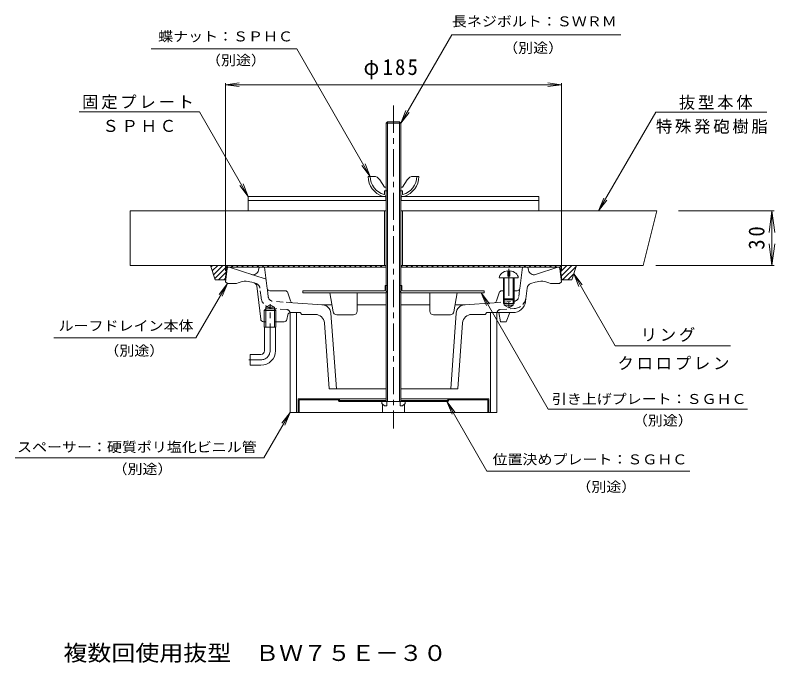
# Model space of a CAD drawing. Units: millimetres, scale not verified. Extents: x -216 to 210, y -405 to 366.
# Drawn here: x -208.5 to 209.9, y -404.5 to -47.9 of the extents above; entities that cross this region are included whole.
import ezdxf
from ezdxf.enums import TextEntityAlignment as Align

# ---------------------------------------------------------------- set-up
doc = ezdxf.new("R2010")
doc.units = ezdxf.units.MM
doc.header["$LTSCALE"] = 3
for name, pattern in [('CHAIN1', [8, 5, -1, 1, -1]), ('DASHED1', [1.8, 1.2, -0.6]), ('DOUBLE_CHAIN1', [8.8, 5, -1, 0.6, -0.6, 0.6, -1])]:
    doc.linetypes.add(name, pattern=pattern)
for name, color, linetype, lineweight in [('0-0_通り芯', 3, 'Continuous', 9), ('0-1_躯体', 4, 'Continuous', 9), ('0-2_仕上', 4, 'Continuous', 9), ('0-3_建具', 6, 'Continuous', 9), ('0-4_その他', 6, 'Continuous', 9), ('0-5_寸法', 7, 'Continuous', 9), ('0-8_041', 6, 'Continuous', 9), ('0-9_051', 3, 'Continuous', 9), ('0-A_061', 4, 'Continuous', 9), ('0-B_062', 2, 'Continuous', 9), ('0-C_084', 2, 'Continuous', 9), ('0-F_092', 7, 'Continuous', 9)]:
    doc.layers.add(name, color=color, linetype=linetype, lineweight=lineweight)
doc.layers.add('F-4_F-4ﾚｲﾔ', color=2, linetype='Continuous')
doc.styles.add('ＭＳ ゴシック', font='')
doc.styles.get('ＭＳ ゴシック').set_extended_font_data('MS Gothic')

msp = doc.modelspace()

# ---------------------------------------------------------------- linework, layer by layer
at = {"layer": '0-0_通り芯', "linetype": 'CHAIN1'}
for p, q in [((-0.103, -97.636), (-0.103, -275.429)), ((-68.103, -232.644), (-68.103, -207.089)), ((-73.103, -237.644), (-79.819, -237.644))]:
    msp.add_line(p, q, dxfattribs=at)
at = {"layer": '0-0_通り芯'}
for p, q in [((-91.712, -187.521), (-92.603, -194.645)), ((-90.72, -186.645), (-4.103, -186.645)), ((-70.292, -193.244), (-90.603, -186.645)), ((-74.445, -188.368), (-74.103, -186.645)), ((-69.668, -198.327), (-71.103, -186.645)), ((90.514, -186.645), (3.897, -186.645)), ((69.463, -198.327), (70.897, -186.645)), ((74.24, -188.368), (73.897, -186.645)), ((90.397, -186.645), (78.109, -190.637)), ((91.507, -187.521), (92.397, -194.645)), ((-91.603, -195.645), (-92.603, -194.645)), ((-91.603, -195.645), (-86.603, -195.645)), ((-76.819, -195.329), (-78.083, -194.918)), ((75.564, -195.67), (77.878, -194.918)), ((91.397, -195.645), (86.397, -195.645)), ((91.397, -195.645), (92.397, -194.645)), ((-73.261, -215.323), (-75.451, -196.994)), ((-59.71, -199.645), (-68.18, -199.645)), ((-58.276, -200.702), (-56.906, -205.143)), ((58.071, -200.702), (56.7, -205.143)), ((59.504, -199.645), (60.897, -199.645)), ((65.897, -199.645), (67.974, -199.645)), ((72.612, -205.498), (73.514, -198.157)), ((60.397, -204.075), (60.397, -206.645)), ((60.897, -204.575), (60.897, -207.645)), ((65.897, -204.575), (65.897, -207.645)), ((66.397, -204.075), (66.397, -206.645)), ((-70.463, -208.644), (-68.103, -207.282)), ((-70.463, -219.644), (-70.463, -208.644)), ((-65.743, -208.644), (-70.463, -208.644)), ((-65.743, -208.644), (-68.103, -207.282)), ((-65.743, -219.644), (-65.743, -208.644)), ((-39.208, -207.342), (-55.577, -206.197)), ((-34.022, -207.33), (-39.556, -207.33)), ((-4.103, -207.33), (-20.103, -207.33)), ((19.897, -207.33), (3.897, -207.33)), ((39.351, -207.33), (33.816, -207.33)), ((39.002, -207.342), (55.372, -206.197)), ((60.397, -206.645), (66.397, -206.645)), ((60.897, -207.645), (63.397, -209.088)), ((-70.463, -209.644), (-71.278, -210.444)), ((-64.928, -210.444), (-71.278, -210.444)), ((-71.278, -219.644), (-71.278, -210.444)), ((-65.743, -209.644), (-70.463, -209.644)), ((-64.928, -210.444), (-65.743, -209.644)), ((-64.928, -219.644), (-64.928, -210.444)), ((-58.344, -212.85), (-58.862, -215.439)), ((-56.873, -211.645), (-51.603, -211.645)), ((-50.603, -212.645), (-51.603, -211.645)), ((-43.187, -212.645), (-50.603, -212.645)), ((-34.569, -211.973), (-31.593, -253.645)), ((34.363, -211.973), (31.387, -253.645)), ((42.981, -212.645), (50.397, -212.645)), ((50.397, -212.645), (51.397, -211.645)), ((65.664, -211.645), (51.397, -211.645)), ((-71.771, -216.645), (-70.463, -216.645)), ((-65.743, -216.645), (-60.333, -216.645)), ((-38.2, -217.288), (-35.603, -253.645)), ((37.994, -217.288), (35.397, -253.645)), ((-64.928, -219.644), (-71.278, -219.644)), ((-71.103, -232.644), (-71.103, -219.644)), ((-65.103, -232.644), (-65.103, -219.644)), ((-79.103, -234.645), (-79.103, -240.644)), ((-73.103, -234.645), (-79.103, -234.645)), ((-73.103, -240.644), (-79.103, -240.644)), ((-35.603, -253.645), (-4.103, -253.645)), ((3.897, -253.645), (35.397, -253.645))]:
    msp.add_line(p, q, dxfattribs=at)
at = {"layer": '0-0_通り芯', "linetype": 'DASHED1'}
for p, q in [((-75.77, -195.67), (-76.819, -195.329)), ((-73.087, -203.304), (-73.719, -198.157)), ((-69.117, -202.817), (-69.668, -198.327)), ((68.912, -202.817), (69.463, -198.327)), ((-55.577, -206.197), (-66.349, -205.444)), ((55.372, -206.197), (66.143, -205.444)), ((-58.937, -209.972), (-66.628, -209.434)), ((58.731, -209.972), (66.422, -209.434))]:
    msp.add_line(p, q, dxfattribs=at)
at = {"layer": '0-0_通り芯'}
msp.add_lwpolyline([(60.897, -207.645), (65.897, -207.645), (63.397, -209.088)], dxfattribs=at)
at = {"layer": '0-0_通り芯', "linetype": 'DOUBLE_CHAIN1'}
msp.add_lwpolyline([(63.897, -211.645), (61.897, -216.645), (58.897, -216.645), (57.897, -211.645)], dxfattribs=at)
at = {"layer": '0-0_通り芯'}
for centre, radius, start, end in [((-90.72, -187.645), 1, 90, 172.87474), ((90.514, -187.645), 1, 7.12526, 90), ((-77.388, -187.784), 3, 252.00015, 348.7693), ((77.182, -187.784), 3, 191.2307, 287.99985), ((-81.482, -205.38), 11, 71.99998, 117.74339), ((-77.437, -197.231), 2, 6.8147, 71.99948), ((76.491, -198.523), 3, 107.99985, 172.99957), ((81.277, -205.38), 11, 62.25661, 108.00032), ((-68.18, -198.145), 1.5, 186.99963, 270), ((-59.71, -201.145), 1.5, 17.14995, 90), ((59.504, -201.145), 1.5, 90, 162.85005), ((67.974, -198.145), 1.5, 270, 353.00037), ((-55.473, -204.701), 1.5, 197.15036, 266.00014), ((-39.556, -212.33), 5, 4.08522, 86.00002), ((39.351, -212.33), 5, 93.99998, 175.91478), ((55.267, -204.701), 1.5, 273.99986, 342.84964), ((65.664, -204.645), 7, 270, 352.99948), ((-56.873, -213.145), 1.5, 90, 168.68979), ((-43.187, -217.645), 5, 4.08568, 90), ((42.981, -217.645), 5, 90, 175.91432), ((-71.771, -215.144), 1.5, 186.81395, 270), ((-60.333, -215.144), 1.5, 270, 348.68979), ((-73.103, -232.644), 2, 270, 0), ((-73.103, -232.644), 8, 270, 0)]:
    msp.add_arc(centre, radius, start, end, dxfattribs=at)
at = {"layer": '0-0_通り芯', "linetype": 'DASHED1'}
for centre, radius, start, end in [((-76.697, -198.523), 3, 7.00043, 72.00015), ((-66.139, -202.451), 7, 186.99973, 266.00018), ((-66.139, -202.451), 3, 186.99973, 266.00018), ((65.934, -202.451), 3, 273.99982, 353.00027), ((65.934, -202.451), 7, 273.99982, 353.00027), ((-59.077, -211.967), 2, 8.78, 85.99968), ((58.871, -211.967), 2, 94.00032, 171.22)]:
    msp.add_arc(centre, radius, start, end, dxfattribs=at)
at = {"layer": '0-0_通り芯', "linetype": 'CHAIN1'}
msp.add_arc((-73.103, -232.644), 5, 270, 0, dxfattribs=at)
at = {"layer": '0-1_躯体'}
for p, q in [((-4.103, -155.645), (-145.103, -155.645)), ((-145.103, -155.645), (-145.103, -185.645)), ((-5.103, -155.645), (-5.103, -185.645)), ((144.897, -155.645), (3.897, -155.645)), ((4.897, -155.645), (4.897, -185.645)), ((144.897, -155.645), (137.397, -185.645)), ((-4.103, -185.645), (-145.103, -185.645)), ((137.397, -185.645), (3.897, -185.645))]:
    msp.add_line(p, q, dxfattribs=at)
at = {"layer": '0-2_仕上'}
msp.add_line((-70.103, -185.645), (-4.103, -185.645), dxfattribs=at)
at = {"layer": '0-3_建具'}
for p, q in [((-100.853, -185.645), (-98.353, -193.645)), ((-4.103, -185.645), (-100.853, -185.645)), ((-100.596, -186.465), (-99.776, -185.645)), ((-99.923, -188.62), (-96.948, -185.645)), ((-99.25, -190.775), (-94.12, -185.645)), ((-98.576, -192.93), (-91.291, -185.645)), ((-92.853, -193.645), (-91.853, -186.645)), ((-4.103, -186.645), (-91.853, -186.645)), ((-89.463, -186.645), (-88.463, -185.645)), ((-86.634, -186.645), (-85.634, -185.645)), ((-83.806, -186.645), (-82.806, -185.645)), ((-80.978, -186.645), (-79.977, -185.645)), ((-78.149, -186.645), (-77.149, -185.645)), ((-75.321, -186.645), (-74.321, -185.645)), ((-72.492, -186.645), (-71.492, -185.645)), ((-69.664, -186.645), (-68.664, -185.645)), ((-66.835, -186.645), (-65.835, -185.645)), ((-64.007, -186.645), (-63.007, -185.645)), ((-61.178, -186.645), (-60.178, -185.645)), ((-58.35, -186.645), (-57.35, -185.645)), ((-55.522, -186.645), (-54.522, -185.645)), ((-52.693, -186.645), (-51.693, -185.645)), ((-49.865, -186.645), (-48.865, -185.645)), ((-47.036, -186.645), (-46.036, -185.645)), ((-44.208, -186.645), (-43.208, -185.645)), ((-41.379, -186.645), (-40.379, -185.645)), ((-38.551, -186.645), (-37.551, -185.645)), ((-35.723, -186.645), (-34.723, -185.645)), ((-32.894, -186.645), (-31.894, -185.645)), ((-30.066, -186.645), (-29.066, -185.645)), ((-27.237, -186.645), (-26.237, -185.645)), ((-24.409, -186.645), (-23.409, -185.645)), ((-21.581, -186.645), (-20.58, -185.645)), ((-18.752, -186.645), (-17.752, -185.645)), ((-15.924, -186.645), (-14.924, -185.645)), ((-13.095, -186.645), (-12.095, -185.645)), ((-10.267, -186.645), (-9.267, -185.645)), ((-7.438, -186.645), (-6.438, -185.645)), ((-4.61, -186.645), (-4.203, -186.237)), ((-4.203, -185.645), (-4.203, -186.645)), ((100.647, -185.645), (3.897, -185.645)), ((91.647, -186.645), (3.897, -186.645)), ((3.997, -185.645), (3.997, -186.645)), ((3.997, -186.523), (4.875, -185.645)), ((6.704, -186.645), (7.704, -185.645)), ((9.532, -186.645), (10.532, -185.645)), ((12.361, -186.645), (13.361, -185.645)), ((15.189, -186.645), (16.189, -185.645)), ((18.018, -186.645), (19.018, -185.645)), ((20.846, -186.645), (21.846, -185.645)), ((23.674, -186.645), (24.674, -185.645)), ((26.503, -186.645), (27.503, -185.645)), ((29.331, -186.645), (30.331, -185.645)), ((32.16, -186.645), (33.16, -185.645)), ((34.988, -186.645), (35.988, -185.645)), ((37.817, -186.645), (38.817, -185.645)), ((40.645, -186.645), (41.645, -185.645)), ((43.473, -186.645), (44.473, -185.645)), ((46.302, -186.645), (47.302, -185.645)), ((49.13, -186.645), (50.13, -185.645)), ((51.959, -186.645), (52.959, -185.645)), ((54.787, -186.645), (55.787, -185.645)), ((57.616, -186.645), (58.616, -185.645)), ((60.444, -186.645), (61.444, -185.645)), ((63.272, -186.645), (64.273, -185.645)), ((66.101, -186.645), (67.101, -185.645)), ((68.929, -186.645), (69.929, -185.645)), ((71.758, -186.645), (72.758, -185.645)), ((74.586, -186.645), (75.586, -185.645)), ((77.415, -186.645), (78.415, -185.645)), ((80.243, -186.645), (81.243, -185.645)), ((83.071, -186.645), (84.071, -185.645)), ((85.9, -186.645), (86.9, -185.645)), ((88.728, -186.645), (89.728, -185.645)), ((91.557, -186.645), (92.557, -185.645)), ((91.99, -189.04), (95.385, -185.645)), ((92.343, -191.515), (98.214, -185.645)), ((93.042, -193.645), (100.468, -186.219)), ((100.647, -185.645), (98.147, -193.645)), ((-96.463, -193.645), (-92.251, -189.433)), ((95.87, -193.645), (99.182, -190.333)), ((-98.353, -193.645), (-92.853, -193.645)), ((-93.634, -193.645), (-92.723, -192.733))]:
    msp.add_line(p, q, dxfattribs=at)
at = {"layer": '0-3_建具', "color": 4}
for p, q in [((-57.103, -211.645), (-57.103, -266.644)), ((-53.603, -211.645), (-53.603, -266.644)), ((53.397, -211.645), (53.397, -266.644)), ((56.897, -211.644), (56.897, -266.644)), ((-57.103, -266.644), (56.897, -266.644))]:
    msp.add_line(p, q, dxfattribs=at)
at = {"layer": '0-3_建具'}
msp.add_lwpolyline([(98.147, -193.645), (92.647, -193.645), (91.647, -186.645)], dxfattribs=at)
at = {"layer": '0-4_その他', "color": 7}
for p, q in [((-92.603, -86.189), (-85.167, -85.21)), ((-92.603, -85.289), (-92.603, -188.645)), ((-92.603, -86.189), (92.397, -86.189)), ((-92.603, -86.189), (-85.167, -87.167)), ((92.397, -86.189), (84.961, -85.21)), ((92.397, -86.189), (84.961, -87.167)), ((92.397, -85.289), (92.397, -188.645))]:
    msp.add_line(p, q, dxfattribs=at)
at = {"layer": '0-4_その他'}
for p, q in [((-80.103, -155.644), (-80.103, -147.644)), ((-80.103, -147.644), (-4.103, -147.644)), ((-80.103, -149.945), (-4.103, -149.945)), ((-4.353, -149.945), (-4.353, -147.644)), ((3.897, -147.644), (79.897, -147.644)), ((3.897, -149.945), (79.897, -149.945)), ((4.147, -149.945), (4.147, -147.644)), ((79.897, -155.644), (79.897, -147.644)), ((-80.103, -155.644), (-4.103, -155.644)), ((3.897, -155.644), (79.897, -155.644))]:
    msp.add_line(p, q, dxfattribs=at)
at = {"layer": '0-5_寸法'}
for p, q in [((-53.433, -66.44), (-133.507, -66.44)), ((-12.903, -136.641), (-53.433, -66.44)), ((3.897, -107.321), (6.767, -100.392)), ((-107.033, -101), (-173.187, -101)), ((-80.103, -147.644), (-107.033, -101)), ((3.897, -107.321), (8.463, -101.371)), ((112.897, -155.645), (144.31, -101.236)), ((144.31, -101.236), (205.63, -101.236)), ((-12.903, -136.641), (-17.468, -130.691)), ((-12.903, -136.641), (-15.773, -129.712)), ((-80.103, -147.644), (-84.668, -141.694)), ((-80.103, -147.644), (-82.973, -140.715)), ((112.897, -155.645), (115.767, -148.715)), ((112.897, -155.645), (117.463, -149.694)), ((99.182, -190.333), (102.052, -197.262)), ((99.182, -190.333), (103.748, -196.283)), ((-91.603, -195.645), (-108.897, -225.6)), ((-91.603, -195.645), (-96.168, -201.595)), ((-91.603, -195.645), (-94.473, -202.574)), ((48.218, -200.844), (85.127, -264.773)), ((48.218, -200.844), (52.784, -206.795)), ((48.218, -200.844), (51.088, -207.774)), ((-108.897, -225.6), (-187.129, -225.6)), ((29.262, -260.645), (33.828, -266.595)), ((29.262, -260.645), (32.132, -267.574)), ((29.262, -260.645), (51.393, -298.977)), ((-57.103, -266.645), (-71.537, -291.645)), ((-57.103, -266.645), (-61.669, -272.595)), ((-57.103, -266.645), (-59.973, -273.574)), ((85.127, -264.773), (194.888, -264.773)), ((-71.537, -291.645), (-208.488, -291.645)), ((163.205, -298.977), (51.393, -298.977))]:
    msp.add_line(p, q, dxfattribs=at)
for points in [[(3.897, -107.321), (32.008, -58.631), (125.074, -58.631)], [(99.182, -190.333), (122.089, -230.009), (185.61, -230.009)]]:
    msp.add_lwpolyline(points, dxfattribs=at)
at = {"layer": '0-8_041'}
for p, q in [((-4.103, -107.321), (-4.103, -260.644)), ((-3.426, -106.644), (-3.426, -260.644)), ((3.221, -106.644), (3.221, -260.644)), ((3.897, -107.321), (3.897, -260.644))]:
    msp.add_line(p, q, dxfattribs=at)
msp.add_lwpolyline([(3.897, -107.321), (-4.103, -107.321), (-3.426, -106.644), (3.221, -106.644)], close=True, dxfattribs=at)
at = {"layer": '0-9_051'}
for p, q in [((-4.103, -259.144), (-52.603, -259.144)), ((-41.103, -259.744), (-41.103, -259.144)), ((-37.103, -259.744), (-37.103, -259.144)), ((-29.756, -260.044), (-30.276, -259.144)), ((52.397, -259.144), (3.897, -259.144)), ((29.551, -260.044), (30.071, -259.144)), ((36.897, -259.744), (36.897, -259.144)), ((40.897, -259.744), (40.897, -259.144)), ((52.397, -266.644), (52.397, -259.144)), ((-52.003, -266.644), (-52.003, -259.744)), ((-30.622, -259.744), (-52.003, -259.744)), ((-30.103, -260.644), (-30.622, -259.744)), ((29.897, -260.644), (-30.103, -260.644)), ((-4.103, -260.044), (-29.756, -260.044)), ((-4.603, -260.644), (-4.603, -260.044)), ((29.551, -260.044), (3.897, -260.044)), ((4.397, -260.644), (4.397, -260.044)), ((29.897, -260.644), (30.417, -259.744)), ((51.797, -259.744), (30.417, -259.744))]:
    msp.add_line(p, q, dxfattribs=at)
at = {"layer": '0-9_051', "color": 2}
for p, q in [((-6.603, -261.644), (-6.603, -260.644)), ((-6.603, -260.644), (6.397, -260.644)), ((-5.052, -262.91), (-6.603, -261.644)), ((4.847, -262.91), (6.397, -261.644)), ((5.897, -266.644), (5.897, -262.053)), ((6.397, -261.644), (6.397, -260.644))]:
    msp.add_line(p, q, dxfattribs=at)
at = {"layer": '0-9_051'}
for points in [[(-52.003, -266.644), (-52.603, -266.644), (-52.603, -259.144)], [(52.397, -266.644), (51.797, -266.644), (51.797, -259.744)]]:
    msp.add_lwpolyline(points, dxfattribs=at)
at = {"layer": '0-9_051', "color": 2}
for points in [[(5.897, -266.644), (-6.103, -266.644), (-6.103, -262.053)], [(-5.052, -262.91), (-3.708, -262.91), (-3.708, -260.644)], [(4.847, -262.91), (3.503, -262.91), (3.503, -260.644)]]:
    msp.add_lwpolyline(points, dxfattribs=at)
at = {"layer": '0-A_061', "linetype": 'CHAIN1'}
msp.add_line((63.397, -187.463), (63.397, -209.43), dxfattribs=at)
at = {"layer": '0-A_061'}
for p, q in [((62.897, -188.693), (62.897, -191.575)), ((62.897, -191.575), (63.897, -191.575)), ((63.897, -188.693), (63.897, -191.575)), ((58.147, -192.575), (68.647, -192.575)), ((60.397, -192.575), (60.397, -204.075)), ((60.897, -192.575), (60.897, -204.575)), ((65.897, -192.575), (65.897, -204.575)), ((66.397, -192.575), (66.397, -204.075)), ((60.397, -204.075), (66.397, -204.075)), ((60.397, -204.075), (60.897, -204.575)), ((60.897, -204.575), (65.897, -204.575)), ((66.397, -204.075), (65.897, -204.575))]:
    msp.add_line(p, q, dxfattribs=at)
for start_param, end_param in [(1.6661844, 3.1415927), (6.2831853, 7.7585933)]:
    msp.add_ellipse((63.397, -192.575), major_axis=(5.25, 0), ratio=0.7428, start_param=start_param, end_param=end_param, dxfattribs=at)
at = {"layer": '0-B_062'}
for p, q in [((-11.091, -136.644), (-14.103, -136.644)), ((10.885, -136.644), (13.897, -136.644)), ((-7.707, -138.512), (-5.103, -142.644)), ((7.501, -138.512), (4.897, -142.644)), ((-5.103, -142.644), (-4.103, -142.644)), ((-5.103, -144.544), (-5.103, -146.445)), ((-5.103, -144.544), (-3.426, -144.544)), ((3.221, -144.544), (4.897, -144.544)), ((3.897, -142.644), (4.897, -142.644)), ((4.897, -144.544), (4.897, -146.445)), ((-4.103, -147.644), (-5.903, -147.644)), ((5.697, -147.644), (3.897, -147.644))]:
    msp.add_line(p, q, dxfattribs=at)
for centre, radius, start, end in [((-2.578, -136.61), 11.525, 180.17363, 253.23209), ((-2.578, -136.61), 10.325, 180.17363, 255.40906), ((-11.091, -140.644), 4, 32.21649, 90), ((2.372, -136.61), 10.325, 284.59094, 359.82637), ((2.372, -136.61), 11.525, 286.76791, 359.82637), ((10.885, -140.644), 4, 90, 147.78351), ((-5.303, -146.445), 0.2, 308.26572, 0), ((5.097, -146.445), 0.2, 180, 231.73428), ((-5.103, -146.445), 1.2, 270, 326.44362), ((4.897, -146.445), 1.2, 213.5567, 270)]:
    msp.add_arc(centre, radius, start, end, dxfattribs=at)
at = {"layer": '0-C_084'}
for p, q in [((-4.603, -199.144), (-4.603, -196.644)), ((-3.426, -196.644), (-4.603, -196.644)), ((-4.103, -196.644), (-4.103, -200.519)), ((4.397, -196.644), (3.221, -196.644)), ((3.897, -196.644), (3.897, -200.519)), ((4.397, -199.144), (4.397, -196.644)), ((-50.103, -199.644), (-50.103, -200.844)), ((-5.103, -199.644), (-50.103, -199.644)), ((4.897, -199.644), (49.897, -199.644)), ((49.897, -200.844), (49.897, -199.644)), ((-4.103, -200.844), (-50.103, -200.844)), ((-33.381, -211.173), (-35.103, -200.844)), ((-20.103, -210.844), (-20.103, -200.844)), ((49.897, -200.844), (3.897, -200.844)), ((19.897, -210.844), (19.897, -200.844)), ((33.176, -211.173), (34.897, -200.844)), ((-31.408, -212.844), (-22.103, -212.844)), ((31.203, -212.844), (21.897, -212.844))]:
    msp.add_line(p, q, dxfattribs=at)
for centre, radius, start, end in [((-5.103, -199.144), 0.5, 270, 0), ((-5.103, -199.144), 1.7, 270, 350.47098), ((4.897, -199.144), 1.7, 189.53619, 270), ((4.897, -199.144), 0.5, 180, 270), ((-31.408, -210.844), 2, 189.46281, 270), ((-22.103, -210.844), 2, 270, 0), ((21.897, -210.844), 2, 180, 270), ((31.203, -210.844), 2, 270, 350.53719)]:
    msp.add_arc(centre, radius, start, end, dxfattribs=at)
at = {"layer": '0-F_092'}
for p, q in [((156.897, -155.645), (209.567, -155.645)), ((208.367, -155.645), (206.801, -167.542)), ((208.367, -185.645), (208.367, -155.645)), ((208.367, -155.645), (209.933, -167.542)), ((208.367, -185.645), (206.801, -173.747)), ((208.367, -185.645), (209.933, -173.747)), ((144.397, -185.645), (209.567, -185.645))]:
    msp.add_line(p, q, dxfattribs=at)

# ---------------------------------------------------------------- texts
at = {"layer": '0-4_その他', "color": 2, "insert": (-16.603, -83.189), "char_height": 8.798, "attachment_point": 7, "style": 'ＭＳ ゴシック'}
msp.add_mtext('\\T1.21;\\W0.95;φ185', dxfattribs=at)
at = {"layer": '0-5_寸法', "color": 6, "style": 'ＭＳ ゴシック', "width": 1.1}
for s, p in [('長ネジボルト：ＳＷＲＭ', (32.094, -55.666)), ('蝶ナット：ＳＰＨＣ', (-129.746, -63.956)), ('（別途）', (60.304, -70.235)), ('（別途）', (-103.384, -77.064)), ('ルーフドレイン本体', (-184.56, -223.298)), ('（別途）', (-159.39, -237.002)), ('引き上げプレート：ＳＧＨＣ', (87.096, -263.622)), ('（別途）', (131.721, -275.436)), ('スペーサー：硬質ポリ塩化ビニル管', (-207.457, -290.07)), ('位置決めプレート：ＳＧＨＣ', (54.451, -296.885)), ('（別途）', (-154.88, -302.196)), ('（別途）', (100.603, -311.975))]:
    msp.add_text(s, height=5.499, dxfattribs=at).set_placement(p, align=Align.BOTTOM_LEFT)
at = {"layer": '0-5_寸法', "char_height": 6.598, "attachment_point": 7, "style": 'ＭＳ ゴシック'}
for s, insert in [('\\T1.17;固定プレート', (-171.646, -99.704)), ('\\T1.17;抜型本体', (157.117, -99.986)), ('\\T1.17;ＳＰＨＣ', (-160.428, -112.261)), ('\\T1.17;特殊発砲樹脂', (144.416, -113.202)), ('\\T1.17;リング', (136.053, -227.736)), ('\\T1.17;クロロプレン', (123.282, -243.227))]:
    msp.add_mtext(s, dxfattribs=dict(at, insert=insert))
at = {"layer": '0-F_092', "color": 2, "insert": (204.367, -177.02), "char_height": 8.798, "attachment_point": 7, "rotation": 90, "style": 'ＭＳ ゴシック'}
msp.add_mtext('\\T1.27;\\W0.95;30', dxfattribs=at)
at = {"layer": 'F-4_F-4ﾚｲﾔ', "style": 'ＭＳ ゴシック', "width": 1.1}
msp.add_text('複数回使用抜型\u3000ＢＷ７５Ｅ－３０', height=8.798, dxfattribs=at).set_placement((-181.917, -406.12), align=Align.BOTTOM_LEFT)

doc.saveas('drawing.dxf')
